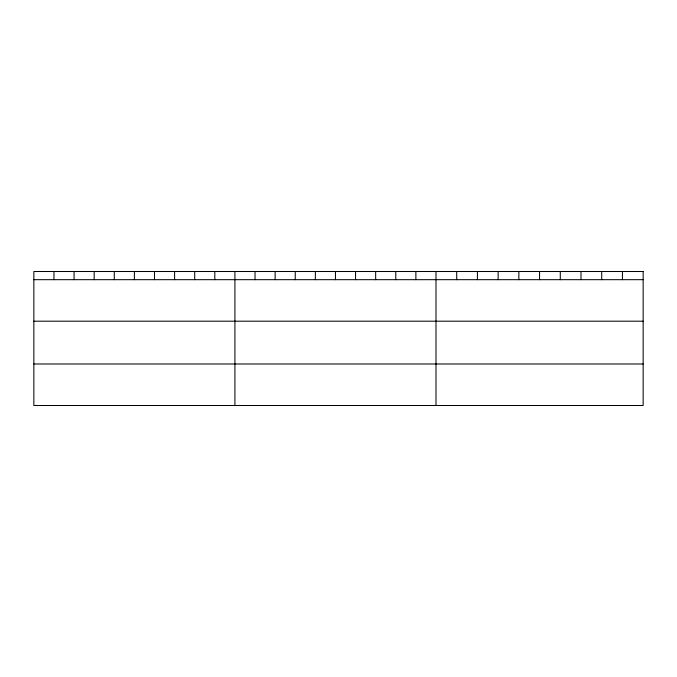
<?xml version="1.0" encoding="UTF-8"?>
<svg xmlns="http://www.w3.org/2000/svg" width="677" height="677" viewBox="0 0 677 677"><rect width="100%" height="100%" fill="white"/><g stroke="black" fill="none" stroke-linecap="round" stroke-linejoin="round"><path stroke-width="1.02" d="M33.85 279.677L643.15 279.677M33.85 321.194L643.15 321.194M33.85 363.981L643.15 363.981M622.434 271.502L622.434 279.677M601.718 271.502L601.718 279.677M581.001 271.502L581.001 279.677M560.285 271.502L560.285 279.677M539.569 271.502L539.569 279.677M518.853 271.502L518.853 279.677M498.137 271.502L498.137 279.677M477.42 271.502L477.42 279.677M456.704 271.502L456.704 279.677M435.988 271.502L435.988 405.498M415.881 271.502L415.881 279.677M395.774 271.502L395.774 279.677M375.667 271.502L375.667 279.677M355.56 271.502L355.56 279.677M335.453 271.502L335.453 279.677M315.347 271.502L315.347 279.677M295.24 271.502L295.24 279.677M275.133 271.502L275.133 279.677M255.026 271.502L255.026 279.677M234.919 271.502L234.919 405.498M214.812 271.502L214.812 279.677M194.705 271.502L194.705 279.677M174.598 271.502L174.598 279.677M154.491 271.502L154.491 279.677M134.385 271.502L134.385 279.677M114.278 271.502L114.278 279.677M94.171 271.502L94.171 279.677M74.064 271.502L74.064 279.677M53.957 271.502L53.957 279.677M643.15 271.502L33.85 271.502L33.85 405.498L643.15 405.498L643.15 271.502"/></g></svg>
